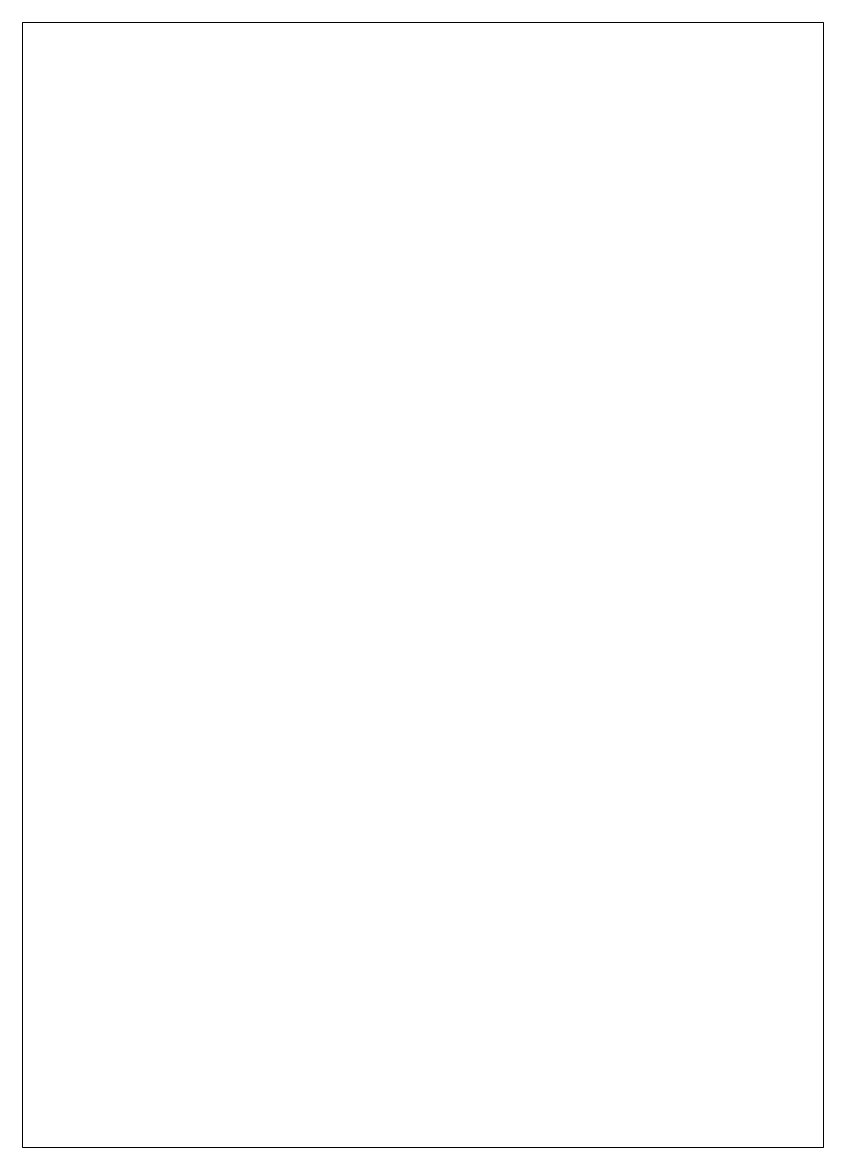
# Model space of a CAD drawing. Header units: millimetres. Extents: x -1.07 to 1.07, y -1.5 to 1.5.
import ezdxf

# ---------------------------------------------------------------- set-up
doc = ezdxf.new("R2010")
doc.units = ezdxf.units.MM
doc.layers.add('POSTE', color=3, linetype='Continuous', lineweight=13)

msp = doc.modelspace()

# ---------------------------------------------------------------- linework, layer by layer
at = {"layer": 'POSTE'}
msp.add_lwpolyline([(-1.0685, 1.5), (1.0685, 1.5), (1.0685, -1.5), (-1.0685, -1.5)], close=True, dxfattribs=at)

doc.saveas('drawing.dxf')
